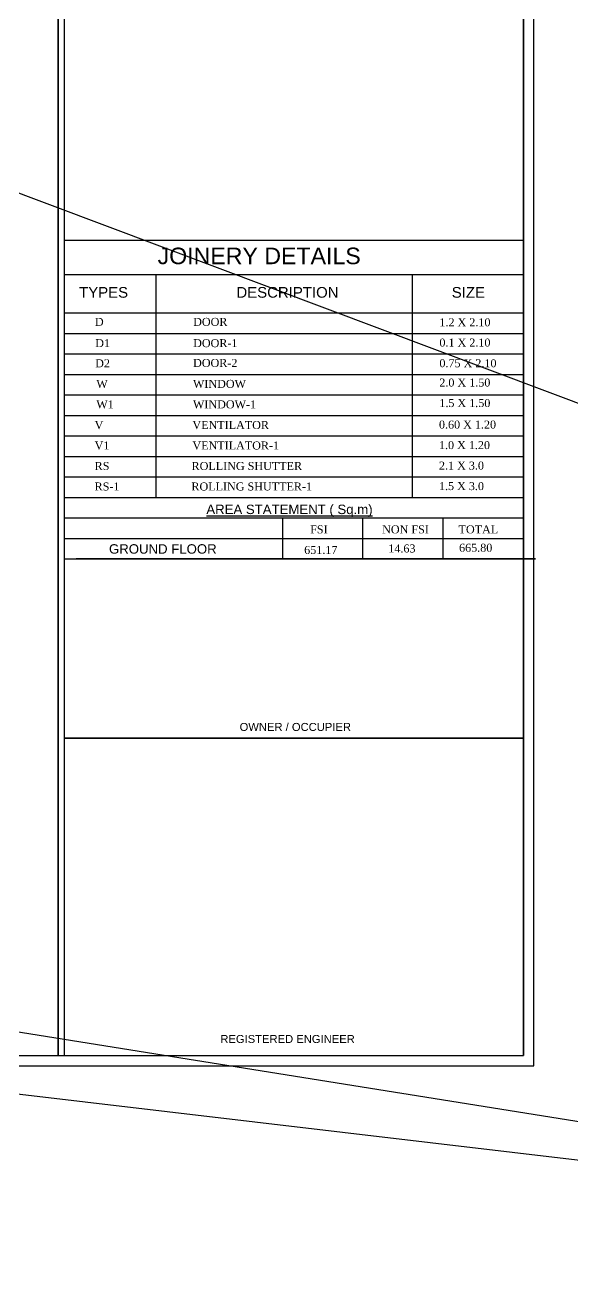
# Model space of a CAD drawing. Header units: metres. Extents: x 0 to 2048, y 111 to 219.
# Drawn here: x 1858.05 to 1879.58, y 130.41 to 179.44 of the extents above; entities that cross this region are included whole.
import ezdxf
from ezdxf.enums import TextEntityAlignment as Align

# ---------------------------------------------------------------- set-up
doc = ezdxf.new("R2010")
doc.units = ezdxf.units.M
doc.header["$LTSCALE"] = 0.5
doc.header["$MEASUREMENT"] = 0
doc.header["$PDMODE"] = 3
doc.layers.add('layout bou', color=1, linetype='Continuous', lineweight=60)
doc.layers.add('layout bou @ 1', color=1, linetype='Continuous', lineweight=60)
doc.styles.add('AR', font='arial.ttf')
doc.styles.add('HANDD', font='times.ttf', dxfattribs={"height": 6})
doc.styles.add('RJ', font='arial.ttf')
doc.styles.get("Standard").update_dxf_attribs({"font": ''})
doc.styles.get('Standard').set_extended_font_data('Arial Black')
doc.dimstyles.new('Building Arrow', dxfattribs={"dimscale": 0, "dimtxt": 1, "dimasz": 1, "dimexe": 0.18, "dimexo": 0.0625, "dimgap": 0.09, "dimtad": 0, "dimdec": 1, "dimzin": 0, "dimdsep": 46, "dimtxsty": 'Standard', "dimcen": 0.09, "dimse1": 1, "dimse2": 1, "dimclrt": 7, "dimadec": 1, "dimazin": 0, "dimtfac": 1, "dimtdec": 1, "dimtofl": 0, "dimtmove": 0, "dimatfit": 3, "dimfxl": 0, "dimtolj": 1, "dimtzin": 0, "dimarcsym": 0})

# ---------------------------------------------------------------- blocks, each defined once
blk = doc.blocks.new('*D4')
at = {"layer": 'Defpoints', "color": 0, "lineweight": -3}
for p in [(1730.174, 160.221), (1730.174, 160.221), (1916.252, 130.454)]:
    blk.add_point(p, dxfattribs=at)
at = {"layer": 'layout bou', "color": 0, "lineweight": -2}
for p, q in [((1731.162, 160.063), (1821.125, 145.672)), ((1915.264, 130.612), (1825.301, 145.004))]:
    blk.add_line(p, q, dxfattribs=at)
at = {"layer": 'layout bou', "color": 0, "lineweight": -3}
for points in [[(1731.188, 160.227), (1731.135, 159.898), (1730.174, 160.221)], [(1915.29, 130.777), (1915.238, 130.448), (1916.252, 130.454)]]:
    blk.add_solid(points, dxfattribs=at)
at = {"layer": 'layout bou', "color": 7, "lineweight": 15, "insert": (1823.213, 145.338), "char_height": 1, "attachment_point": 5, "rotation": 350.9115}
blk.add_mtext('\\A1;188.4', dxfattribs=at)
blk = doc.blocks.new('*D8')
at = {"layer": 'Defpoints', "color": 0, "lineweight": -3}
for p in [(1736.693, 151.679), (1736.693, 151.679), (1916.252, 130.454)]:
    blk.add_point(p, dxfattribs=at)
at = {"layer": 'layout bou', "color": 0, "lineweight": -2}
for p, q in [((1737.686, 151.562), (1824.386, 141.314)), ((1915.258, 130.572), (1828.558, 140.82))]:
    blk.add_line(p, q, dxfattribs=at)
at = {"layer": 'layout bou', "color": 0, "lineweight": -3}
for points in [[(1737.706, 151.728), (1737.666, 151.397), (1736.693, 151.679)], [(1915.278, 130.737), (1915.239, 130.406), (1916.252, 130.454)]]:
    blk.add_solid(points, dxfattribs=at)
at = {"layer": 'layout bou', "color": 7, "lineweight": 15, "insert": (1826.472, 141.067), "char_height": 1, "attachment_point": 5, "rotation": 353.2586}
blk.add_mtext('\\A1;180.8', dxfattribs=at)
blk = doc.blocks.new('*D9')
at = {"layer": 'Defpoints', "color": 0, "lineweight": -3}
for p in [(1764.126, 208.032), (1764.126, 208.032), (1929.977, 145.704)]:
    blk.add_point(p, dxfattribs=at)
at = {"layer": 'layout bou', "color": 0, "lineweight": -2}
for p, q in [((1765.062, 207.68), (1845.087, 177.606)), ((1929.04, 146.056), (1849.016, 176.13))]:
    blk.add_line(p, q, dxfattribs=at)
at = {"layer": 'layout bou', "color": 0, "lineweight": -3}
for points in [[(1765.12, 207.836), (1765.003, 207.524), (1764.126, 208.032)], [(1929.099, 146.212), (1928.982, 145.9), (1929.977, 145.704)]]:
    blk.add_solid(points, dxfattribs=at)
at = {"layer": 'layout bou', "color": 7, "lineweight": 15, "insert": (1847.051, 176.868), "char_height": 1, "attachment_point": 5, "rotation": 339.4036}
blk.add_mtext('\\A1;177.2', dxfattribs=at)

msp = doc.modelspace()

# ---------------------------------------------------------------- linework, layer by layer
at = {"color": 7, "lineweight": -3}
for p, q in [((1878.07004, 138.48062), (1878.07004, 204.72498)), ((1859.35713, 204.3213), (1859.35713, 138.8843)), ((1859.35713, 138.8843), (1859.35713, 204.3213)), ((1859.599, 204.3213), (1859.599, 138.8843)), ((1877.66636, 204.3213), (1877.66636, 138.8843)), ((1877.66636, 138.8843), (1877.66636, 204.3213)), ((1859.58151, 170.97212), (1877.64888, 170.97212)), ((1860.07201, 158.43128), (1878.13937, 158.43128)), ((1878.13937, 158.43128), (1860.07201, 158.43128)), ((1859.599, 151.37246), (1877.66636, 151.37246)), ((1877.66636, 151.37246), (1859.599, 151.37246)), ((1857.42798, 138.8843), (1858.54934, 138.8843)), ((1858.54934, 138.8843), (1877.66636, 138.8843)), ((1857.42798, 138.48062), (1858.54934, 138.48062)), ((1858.54934, 138.48062), (1878.07004, 138.48062))]:
    msp.add_line(p, q, dxfattribs=at)
at = {"color": 0, "lineweight": -3}
for p, q in [((1859.58151, 169.62076), (1877.64888, 169.62076)), ((1863.1996, 169.62076), (1863.1996, 160.8508)), ((1873.28787, 169.62076), (1873.28787, 160.8508)), ((1859.58151, 168.10934), (1877.64888, 168.10934)), ((1859.58151, 168.10934), (1877.64888, 168.10934)), ((1859.58151, 167.30283), (1877.64888, 167.30283)), ((1859.58151, 167.30283), (1877.64888, 167.30283)), ((1859.58151, 166.49633), (1877.64888, 166.49633)), ((1859.58151, 165.68982), (1877.64888, 165.68982)), ((1859.58151, 164.88332), (1877.64888, 164.88332)), ((1859.58151, 164.88332), (1877.64888, 164.88332)), ((1859.58151, 164.07681), (1877.64888, 164.07681)), ((1859.58151, 164.07681), (1877.64888, 164.07681)), ((1859.58734, 163.27031), (1877.6547, 163.27031)), ((1859.58734, 163.27031), (1877.6547, 163.27031)), ((1859.58734, 162.4638), (1877.6547, 162.4638)), ((1859.58734, 162.4638), (1877.6547, 162.4638)), ((1859.59317, 161.6573), (1877.66053, 161.6573)), ((1859.59317, 161.6573), (1877.66053, 161.6573)), ((1859.59317, 160.8508), (1877.66053, 160.8508)), ((1859.59317, 160.8508), (1877.66053, 160.8508))]:
    msp.add_line(p, q, dxfattribs=at)
at = {"color": 4, "lineweight": -3, "ltscale": 30}
for p, q in [((1859.58151, 164.07681), (1877.64888, 164.07681)), ((1859.58151, 164.07681), (1877.64888, 164.07681)), ((1859.58734, 162.4638), (1877.6547, 162.4638)), ((1859.58734, 162.4638), (1877.6547, 162.4638)), ((1859.59317, 160.8508), (1877.66053, 160.8508)), ((1859.59317, 160.8508), (1877.66053, 160.8508))]:
    msp.add_line(p, q, dxfattribs=at)
at = {"lineweight": -3}
for p, q in [((1859.58151, 164.07681), (1877.59184, 164.07681)), ((1859.58734, 164.07681), (1877.59767, 164.07681)), ((1859.58734, 164.07681), (1876.76967, 164.07681)), ((1859.58734, 162.4638), (1877.59767, 162.4638)), ((1859.59317, 162.4638), (1877.6035, 162.4638)), ((1859.59317, 162.4638), (1876.7755, 162.4638)), ((1859.59317, 160.8508), (1877.6035, 160.8508)), ((1859.599, 160.8508), (1877.60932, 160.8508)), ((1859.599, 160.8508), (1876.78133, 160.8508)), ((1859.599, 160.04429), (1877.64888, 160.04429)), ((1859.599, 159.23779), (1877.64888, 159.23779)), ((1859.599, 158.43128), (1877.64888, 158.43128))]:
    msp.add_line(p, q, dxfattribs=at)
at = {"color": 2, "lineweight": -3, "ltscale": 2}
for p, q in [((1868.17952, 160.04429), (1868.17952, 158.43128)), ((1871.33597, 160.04429), (1871.33597, 158.43128)), ((1874.49242, 160.04429), (1874.49242, 158.43128))]:
    msp.add_line(p, q, dxfattribs=at)

# ---------------------------------------------------------------- texts
at = {"lineweight": -3, "style": 'RJ'}
msp.add_text('JOINERY DETAILS', height=0.6515837, dxfattribs=at).set_placement((1863.27315, 170.02832))
at = {"color": 0, "lineweight": -3, "style": 'AR'}
for s, height, p in [('TYPES', 0.420645, (1860.18459, 168.70892)), ('DESCRIPTION', 0.4206449, (1866.37316, 168.70892)), ('SIZE', 0.420645, (1874.84437, 168.70892))]:
    msp.add_text(s, height=height, dxfattribs=at).set_placement(p)
at = {"color": 7, "lineweight": -3}
for s, height, style, p in [('D', 0.31498, 'HANDD', (1860.80647, 167.60019)), ('DOOR', 0.314977, 'HANDD', (1864.67141, 167.60019)), ('1.2 X 2.10', 0.314977, 'HANDD', (1874.35876, 167.58425)), ('D1', 0.314977, 'HANDD', (1860.81899, 166.76367)), ('DOOR-1', 0.314977, 'HANDD', (1864.67053, 166.76386)), ('0.1 X 2.10', 0.314977, 'HANDD', (1874.35876, 166.78645)), ('D2', 0.314977, 'HANDD', (1860.81646, 165.97007)), ('DOOR-2', 0.314977, 'HANDD', (1864.66791, 165.98439)), ('0.75 X 2.10', 0.3149769, 'HANDD', (1874.35876, 165.97353)), ('W', 0.31498, 'HANDD', (1860.86128, 165.16057)), (' WINDOW', 0.314977, 'HANDD', (1864.54448, 165.16052)), ('2.0 X 1.50', 0.314977, 'HANDD', (1874.35556, 165.21268)), ('W1', 0.314977, 'HANDD', (1860.86128, 164.35406)), (' WINDOW-1', 0.314977, 'HANDD', (1864.54448, 164.35402)), ('1.5 X 1.50', 0.314977, 'HANDD', (1874.35556, 164.40617)), ('V', 0.31498, 'HANDD', (1860.79421, 163.54241)), ('VENTILATOR', 0.314977, 'HANDD', (1864.64186, 163.54241)), ('0.60 X 1.20', 0.3149769, 'HANDD', (1874.34132, 163.55832)), ('V1', 0.314977, 'HANDD', (1860.79421, 162.7359)), ('VENTILATOR-1', 0.3149769, 'HANDD', (1864.64186, 162.7359)), ('1.0 X 1.20', 0.314977, 'HANDD', (1874.34132, 162.75181)), ('RS', 0.314977, 'HANDD', (1860.79421, 161.9294)), ('ROLLING SHUTTER', 0.3149769, 'HANDD', (1864.60923, 161.9294)), ('2.1 X 3.0', 0.314977, 'HANDD', (1874.34132, 161.94531)), ('RS-1', 0.314977, 'HANDD', (1860.79421, 161.12289)), ('ROLLING SHUTTER-1', 0.3149769, 'HANDD', (1864.60295, 161.12289)), ('1.5 X 3.0', 0.314977, 'HANDD', (1874.34132, 161.1388)), ('FSI', 0.314977, 'HANDD', (1869.27313, 159.43475)), ('NON FSI', 0.314977, 'HANDD', (1872.10586, 159.43475)), ('TOTAL', 0.314977, 'HANDD', (1875.11259, 159.43475)), ('651.17', 0.314977, 'HANDD', (1869.03918, 158.62574)), ('14.63', 0.314977, 'HANDD', (1872.34711, 158.68374)), ('665.80', 0.314977, 'HANDD', (1875.13273, 158.71274)), ('OWNER / OCCUPIER', 0.3154837, 'AR', (1866.49835, 151.66013)), ('REGISTERED ENGINEER ', 0.3154837, 'AR', (1865.74015, 139.38193))]:
    msp.add_text(s, height=height, dxfattribs=dict(at, style=style)).set_placement(p)
at = {"color": 7, "lineweight": -3, "style": 'AR'}
for s, p in [('%%UAREA STATEMENT ( Sq.m)', (1868.4604, 160.33419)), ('GROUND FLOOR ', (1863.55007, 158.82237))]:
    msp.add_text(s, height=0.37125, dxfattribs=at).set_placement(p, align=Align.MIDDLE)

# ---------------------------------------------------------------- dimensions: what is measured, and where the dimension line sits
at = {"layer": 'layout bou @ 1', "color": 8, "lineweight": 15}
for p1, p2, picture, middle in [((1929.97654, 145.70445), (1764.12569, 208.03165), '*D9', (1847.05112, 176.86805)), ((1916.25154, 130.45445), (1730.17408, 160.22078), '*D4', (1823.21281, 145.33762)), ((1916.25154, 130.45445), (1736.69295, 151.67943), '*D8', (1826.47224, 141.06694))]:
    dim = msp.add_aligned_dim(p1=p1, p2=p2, distance=0, dimstyle='Building Arrow', override={"dimscale": 1, "dimtix": 0, "dimtofl": 0, "dimtmove": 0, "dimatfit": 3}, dxfattribs=at)
    dim.commit()
    dim.dimension.update_dxf_attribs({"geometry": picture, "text_midpoint": middle})

doc.saveas('drawing.dxf')
